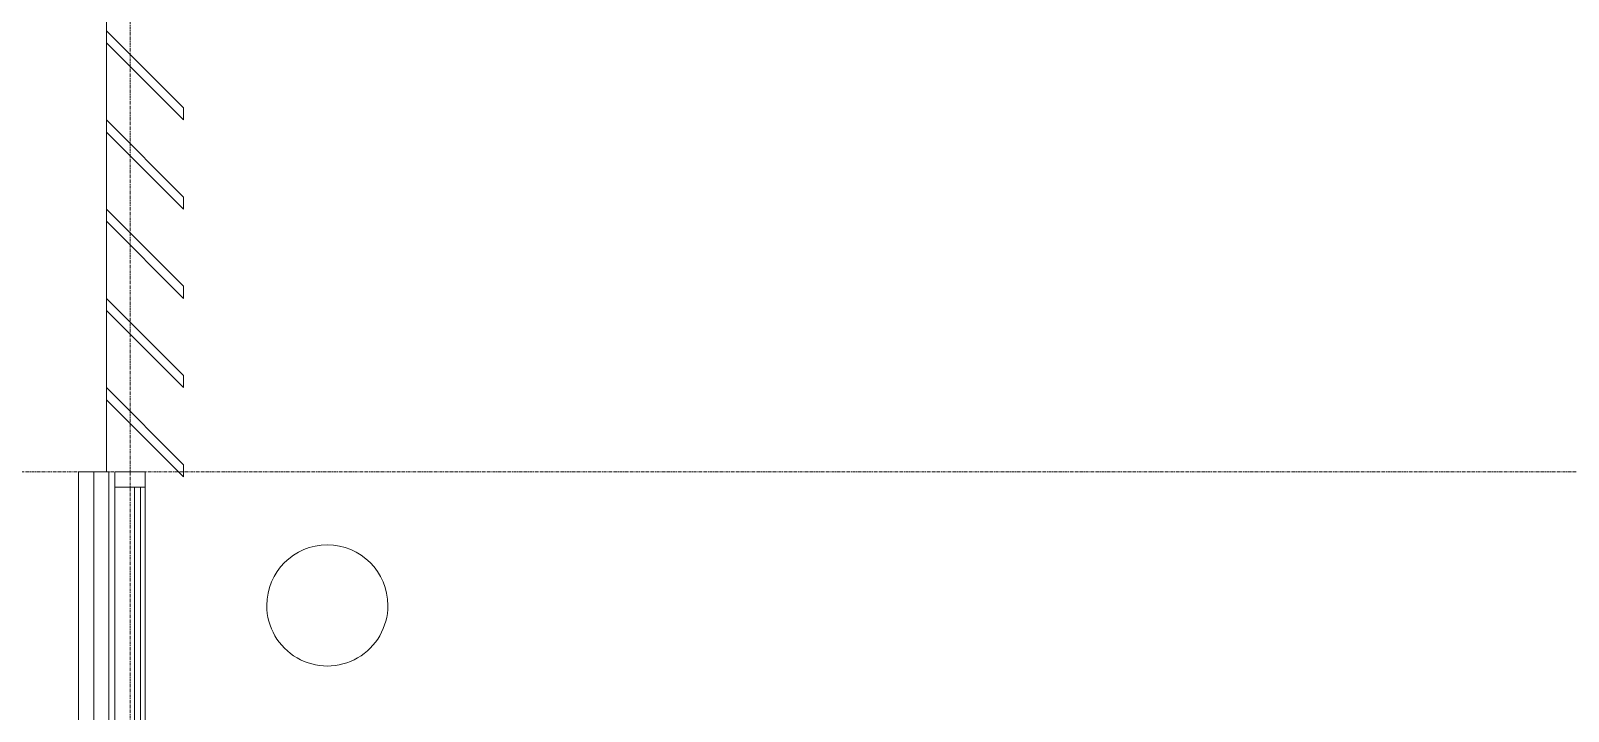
# Model space of a CAD drawing. Header units: inches. Extents: x -1714 to 1984, y -1043 to 970.
# Drawn here: x -1421.3 to -1167.3, y 87.7 to 200 of the extents above; entities that cross this region are included whole.
import ezdxf

# ---------------------------------------------------------------- set-up
doc = ezdxf.new("R2010")
doc.units = ezdxf.units.IN
doc.header["$MEASUREMENT"] = 0
doc.linetypes.add('Grid Line 1_2_', pattern=[0.875, 0.5, -0.125, 0.125, -0.125])
for name, color, linetype, lineweight in [('A-FLOR', 192, 'Continuous', 13), ('A-GENM', 13, 'Continuous', 9), ('A-GLAZ-CURT', 52, 'Continuous', 9), ('A-GLAZ-CWMG', 51, 'Continuous', 9), ('A-MASS', 70, 'Continuous', 9), ('I-FURN', 30, 'Continuous', 9), ('Q-SPCQ', 91, 'Continuous', 9), ('S-BEAM', 12, 'Continuous', 9), ('S-GRID', 1, 'Continuous', 9)]:
    doc.layers.add(name, color=color, linetype=linetype, lineweight=lineweight)

# ---------------------------------------------------------------- blocks, each defined once
blk = doc.blocks.new('System Panel - Glazed-1362949-L2 - Architectural')
at = {"layer": 'A-GLAZ-CURT', "lineweight": 13}
for p, q in [((27.79, 1.75), (-27.79, 1.75)), ((-27.79, 1.75), (-27.79, 0.75)), ((-27.79, 0.75), (27.79, 0.75)), ((27.79, 0.75), (27.79, 1.75))]:
    blk.add_line(p, q, dxfattribs=at)
blk = doc.blocks.new('Rectangular Mullion - 2_5_ x 5_ rectangular-1362945-L2 - Architectural')
at = {"layer": 'A-GLAZ-CWMG'}
for p, q in [((-1407.35, 69.13), (-1407.35, 124.71)), ((-1402.35, 69.13), (-1402.35, 124.71))]:
    blk.add_line(p, q, dxfattribs=at)
blk = doc.blocks.new('Rectangular Mullion - 2_5_ x 5_ rectangular-1362697-L2 - Architectural')
at = {"layer": 'A-GLAZ-CWMG', "lineweight": 20}
for p, q in [((0, 2.5), (-2.5, 2.5)), ((-2.5, 2.5), (-2.5, -2.5)), ((0, -2.5), (0, 2.5)), ((-2.5, -2.5), (0, -2.5))]:
    blk.add_line(p, q, dxfattribs=at)
blk = doc.blocks.new('Kawneer Versoleil Sunshade - 6_ Blade At 5_-1422621-L2 - Architectural')
at = {"layer": 'A-GENM'}
for p, q in [((-180.25, 2.5), (-180.25, -2.5)), ((186.87, 2.5), (-180.25, 2.5)), ((186.87, 2.5), (-180.25, 2.5)), ((-180.25, -2.5), (186.87, -2.5))]:
    blk.add_line(p, q, dxfattribs=at)
at = {"layer": 'S-BEAM'}
for p, q in [((-180.25, 2.5), (-180.25, -2.5)), ((186.87, 2.5), (-180.25, 2.5)), ((-180.25, 0), (186.87, 0)), ((-180.25, -2.5), (186.87, -2.5))]:
    blk.add_line(p, q, dxfattribs=at)
blk = doc.blocks.new('Nemschoff_Steps_866-T7_TableFreestanding - Left Stand -T8-1456986-L2 - Architectural')
at = {"layer": 'I-FURN'}
for start, end in [(360, 180), (180, 360)]:
    blk.add_arc((0, 0), 10, start, end, dxfattribs=at)

msp = doc.modelspace()

# ---------------------------------------------------------------- linework, layer by layer
at = {"layer": 'A-FLOR'}
msp.add_line((-1408.74, 479.86), (-1408.74, 127.21), dxfattribs=at)
at = {"layer": 'A-MASS', "lineweight": 13}
for p, q in [((-1396.02, 187.3), (-1408.74, 200.03)), ((-1408.74, 200.03), (-1408.74, 198.03)), ((-1408.74, 198.03), (-1396.02, 185.3)), ((-1396.02, 185.3), (-1396.02, 187.3)), ((-1396.02, 172.57), (-1408.74, 185.3)), ((-1408.74, 185.3), (-1408.74, 183.3)), ((-1408.74, 183.3), (-1396.02, 170.57)), ((-1396.02, 157.84), (-1408.74, 170.57)), ((-1408.74, 170.57), (-1408.74, 168.57)), ((-1396.02, 170.57), (-1396.02, 172.57)), ((-1408.74, 168.57), (-1396.02, 155.84)), ((-1396.02, 155.84), (-1396.02, 157.84)), ((-1396.02, 143.11), (-1408.74, 155.84)), ((-1408.74, 155.84), (-1408.74, 153.84)), ((-1408.74, 153.84), (-1396.02, 141.11)), ((-1396.02, 141.11), (-1396.02, 143.11)), ((-1396.02, 128.39), (-1408.74, 141.11)), ((-1408.74, 141.11), (-1408.74, 139.11)), ((-1408.74, 139.11), (-1396.02, 126.39)), ((-1396.02, 126.39), (-1396.02, 128.39))]:
    msp.add_line(p, q, dxfattribs=at)
at = {"layer": 'S-GRID', "linetype": 'Grid Line 1_2_'}
for p, q in [((-1404.85, -1043.15), (-1404.85, 921.91)), ((-1714.25, 127.21), (1936.33, 127.21))]:
    msp.add_line(p, q, dxfattribs=at)

# ---------------------------------------------------------------- block references
at = {"layer": 'A-GLAZ-CURT', "rotation": 269.9999999999999}
msp.add_blockref('System Panel - Glazed-1362949-L2 - Architectural', (-1404.85, 96.92), dxfattribs=at)
at = {"layer": 'A-GLAZ-CWMG', "rotation": 89.99999999999993}
msp.add_blockref('Rectangular Mullion - 2_5_ x 5_ rectangular-1362697-L2 - Architectural', (-1404.85, 127.21), dxfattribs=at)
at = {"layer": 'A-GLAZ-CWMG'}
msp.add_blockref('Rectangular Mullion - 2_5_ x 5_ rectangular-1362945-L2 - Architectural', (0, 0), dxfattribs=at)
at = {"layer": 'I-FURN', "rotation": 0.03484971288498351}
msp.add_blockref('Nemschoff_Steps_866-T7_TableFreestanding - Left Stand -T8-1456986-L2 - Architectural', (-1372.26, 105.16), dxfattribs=at)
at = {"layer": 'Q-SPCQ', "rotation": 270.0000000000001}
msp.add_blockref('Kawneer Versoleil Sunshade - 6_ Blade At 5_-1422621-L2 - Architectural', (-1410.85, -53.04), dxfattribs=at)

doc.saveas('drawing.dxf')
